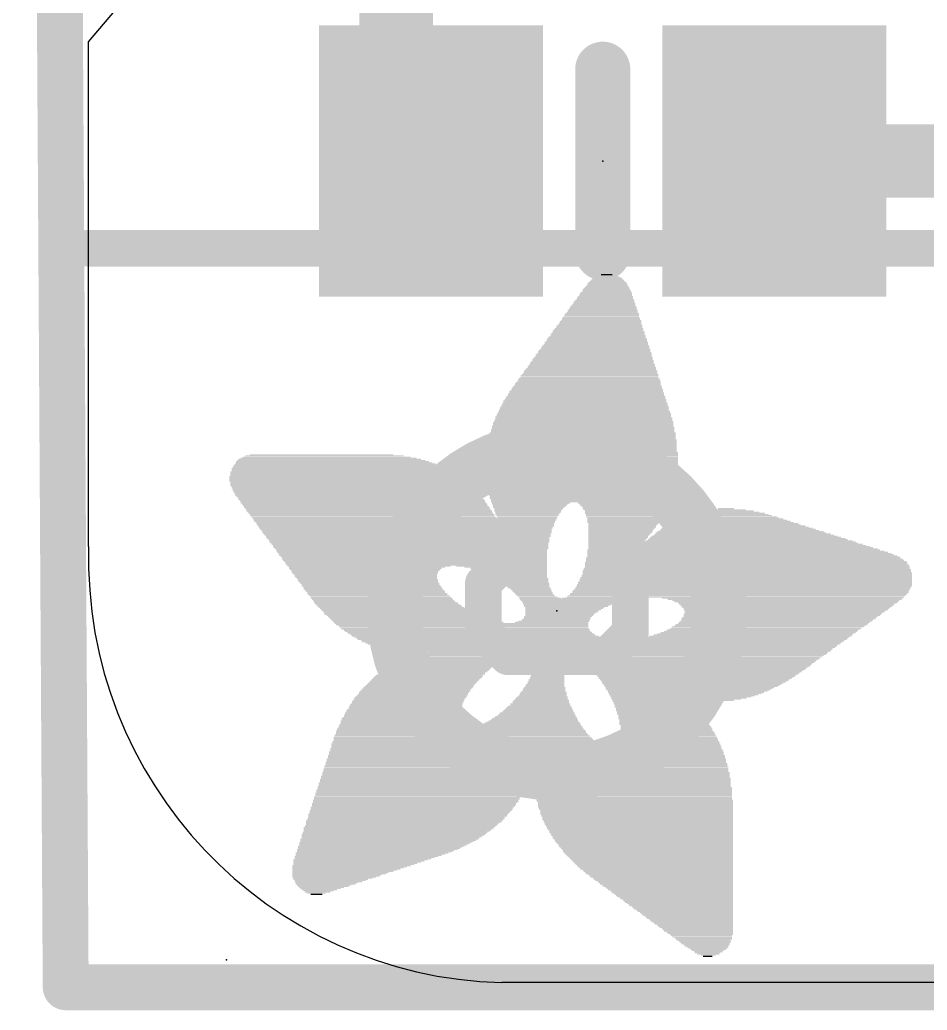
# Model space of a CAD drawing. Extents: x -0.3 to 20.4, y 0 to 21.5.
# Drawn here: x -0.3 to 4.72, y 0 to 5.48 of the extents above; entities that cross this region are included whole.
import ezdxf

# ---------------------------------------------------------------- set-up
doc = ezdxf.new("R2010")
doc.units = 0
for name, color, linetype in [('16', 132, 'CONTINUOUS'), ('20', 53, 'CONTINUOUS'), ('21', 40, 'CONTINUOUS'), ('22', 253, 'CONTINUOUS'), ('23', 53, 'CONTINUOUS'), ('24', 53, 'CONTINUOUS')]:
    doc.layers.add(name, color=color, linetype=linetype)

# ---------------------------------------------------------------- blocks, each defined once
blk = doc.blocks.new('RECT')
blk.add_solid([(-0.5, -0.5), (0.5, -0.5), (-0.5, 0.5), (0.5, 0.5)])

msp = doc.modelspace()

# ---------------------------------------------------------------- linework, layer by layer
at = {"layer": '16'}
for points, const_width in [([(-0.1778, 21.3614), (-0.0508, 0.127)], 0.254), ([(1.778, 5.715), (1.778, 5.019)], 0.4064), ([(1.778, 5.019), (1.971, 5.019)], 0.4064), ([(1.971, 5.019), (1.971, 4.699)], 0.4064), ([(3.871, 4.699), (5.1714, 4.699)], 0.4064), ([(-0.0508, 0.127), (19.7612, 0.127)], 0.254)]:
    msp.add_lwpolyline(points, dxfattribs=dict(at, const_width=const_width))
for points, const_width in [([(1.778, 5.1206, 1), (1.778, 4.9174)], 0.2032), ([(2.0726, 5.019, 1), (1.8694, 5.019)], 0.2032), ([(1.971, 4.9174, 1), (1.971, 5.1206)], 0.2032), ([(1.6764, 5.019, 1), (1.8796, 5.019)], 0.2032), ([(3.871, 4.8006, 1), (3.871, 4.5974)], 0.2032), ([(1.8694, 4.699, 1), (2.0726, 4.699)], 0.2032), ([(-0.0508, 0.1905, 1), (-0.0508, 0.0635)], 0.127), ([(-0.1143, 0.1266, 1), (0.0127, 0.1274)], 0.127)]:
    msp.add_lwpolyline(points, format="xyb", dxfattribs=dict(at, const_width=const_width))
at = {"layer": '20'}
for p, q in [((0.0762, 5.3594), (1.4912, 7.0285)), ((0.0762, 2.5654), (0.0762, 5.3594)), ((10.541, 0.1524), (2.3622, 0.1524))]:
    msp.add_line(p, q, dxfattribs=at)
msp.add_arc((2.4257, 2.5019), 2.3504, 178.4518, 268.4518, dxfattribs=at)
at = {"layer": '21', "const_width": 0.2032}
msp.add_lwpolyline([(0.0762, 4.2164), (4.9022, 4.2164)], dxfattribs=at)
at = {"layer": '21', "const_width": 0.1016}
msp.add_lwpolyline([(0.0762, 4.2672, 1), (0.0762, 4.1656)], format="xyb", dxfattribs=at)
at = {"layer": '22'}
for points, const_width in [([(2.921, 4.191), (2.921, 5.207)], 0.3048), ([(2.2606, 2.3625), (2.3962, 2.4981)], 0.2032), ([(2.9385, 2.4981), (3.0741, 2.3625)], 0.2032), ([(2.2606, 2.0914), (2.2606, 2.3625)], 0.2032), ([(3.0741, 2.3625), (3.0741, 2.0914)], 0.2032), ([(2.3962, 1.9558), (2.2606, 2.0914)], 0.2032), ([(3.0741, 2.0914), (2.9385, 1.9558)], 0.2032), ([(2.9385, 1.9558), (2.3962, 1.9558)], 0.2032)]:
    msp.add_lwpolyline(points, dxfattribs=dict(at, const_width=const_width))
for points, const_width in [([(2.9972, 5.207, 1), (2.8448, 5.207)], 0.1524), ([(2.8448, 4.191, 1), (2.9972, 4.191)], 0.1524), ([(2.667, 1.3118, 1), (2.667, 3.1078, 1), (2.667, 1.3118)], 0.3048), ([(2.4321, 2.4622, 1), (2.3603, 2.534)], 0.1016), ([(2.9744, 2.534, 1), (2.9026, 2.4622)], 0.1016), ([(2.3114, 2.3625, 1), (2.2098, 2.3625)], 0.1016), ([(2.2247, 2.3985, 1), (2.2965, 2.3266)], 0.1016), ([(3.1249, 2.3625, 1), (3.0233, 2.3625)], 0.1016), ([(3.0382, 2.3266, 1), (3.11, 2.3985)], 0.1016), ([(2.2965, 2.1273, 1), (2.2247, 2.0555)], 0.1016), ([(3.11, 2.0555, 1), (3.0382, 2.1273)], 0.1016), ([(2.2098, 2.0914, 1), (2.3114, 2.0914)], 0.1016), ([(3.0233, 2.0914, 1), (3.1249, 2.0914)], 0.1016), ([(2.3962, 2.0066, 1), (2.3962, 1.905)], 0.1016), ([(2.3603, 1.9199, 1), (2.4321, 1.9917)], 0.1016), ([(2.9026, 1.9917, 1), (2.9744, 1.9199)], 0.1016), ([(2.9385, 1.905, 1), (2.9385, 2.0066)], 0.1016)]:
    msp.add_lwpolyline(points, format="xyb", dxfattribs=dict(at, const_width=const_width))
at = {"layer": '23'}
msp.add_point((0.8382, 0.2794), dxfattribs=at)
at = {"layer": '24'}
for p in [(2.921, 4.699), (2.667, 2.2098)]:
    msp.add_point(p, dxfattribs=at)

# ---------------------------------------------------------------- block references
at = {"layer": '16', "xscale": 1.24, "yscale": 1.5}
for p in [(1.971, 4.699), (3.871, 4.699)]:
    msp.add_blockref('RECT', p, dxfattribs=at)
at = {"layer": '21'}
for p, xscale, yscale in [((2.9464, 4.0576), 0.1334, 0.0063), ((2.9432, 4.064), 0.1016, 0.0064), ((2.9432, 4.0704), 0.0635, 0.0063), ((2.9432, 4.0005), 0.2413, 0.0064), ((2.9464, 4.0069), 0.235, 0.0063), ((2.9464, 4.0196), 0.2222, 0.0063), ((2.9464, 4.0132), 0.2222, 0.0064), ((2.9464, 4.0259), 0.2096, 0.0064), ((2.9464, 4.0323), 0.1968, 0.0063), ((2.9464, 4.0386), 0.1842, 0.0064), ((2.9464, 4.045), 0.1714, 0.0063), ((2.9496, 4.0513), 0.1524, 0.0064), ((2.9337, 3.9434), 0.3112, 0.0063), ((2.9369, 3.9497), 0.3048, 0.0064), ((2.9369, 3.9624), 0.2921, 0.0064), ((2.9369, 3.9561), 0.2921, 0.0063), ((2.9401, 3.9688), 0.2857, 0.0063), ((2.9401, 3.9751), 0.2731, 0.0064), ((2.9432, 3.9815), 0.2667, 0.0063), ((2.9401, 3.9878), 0.2603, 0.0064), ((2.9432, 3.9942), 0.254, 0.0063), ((2.9242, 3.8926), 0.3683, 0.0063), ((2.9242, 3.8989), 0.3556, 0.0064), ((2.9274, 3.9053), 0.3493, 0.0063), ((2.9274, 3.918), 0.3365, 0.0063), ((2.9306, 3.9116), 0.3429, 0.0064), ((2.9305, 3.9243), 0.3302, 0.0064), ((2.9337, 3.9306), 0.3238, 0.0063), ((2.9337, 3.937), 0.3112, 0.0064), ((2.9115, 3.8354), 0.4191, 0.0064), ((2.9146, 3.8481), 0.4127, 0.0064), ((2.9146, 3.8418), 0.4127, 0.0063), ((2.9178, 3.8545), 0.4064, 0.0063), ((2.9179, 3.8608), 0.3937, 0.0064), ((2.921, 3.8735), 0.3874, 0.0064), ((2.921, 3.8672), 0.3874, 0.0063), ((2.921, 3.8799), 0.3746, 0.0063), ((2.9242, 3.8862), 0.3683, 0.0064), ((2.902, 3.7846), 0.4763, 0.0064), ((2.9052, 3.791), 0.4699, 0.0063), ((2.9051, 3.7973), 0.4572, 0.0064), ((2.9083, 3.81), 0.4508, 0.0064), ((2.9083, 3.8037), 0.4508, 0.0063), ((2.9115, 3.8164), 0.4445, 0.0063), ((2.9115, 3.8291), 0.4318, 0.0063), ((2.9115, 3.8227), 0.4318, 0.0064), ((2.8924, 3.7275), 0.5334, 0.0063), ((2.8956, 3.7338), 0.527, 0.0064), ((2.8925, 3.7402), 0.5207, 0.0063), ((2.8956, 3.7465), 0.5144, 0.0064), ((2.8956, 3.7592), 0.5016, 0.0064), ((2.8988, 3.7529), 0.508, 0.0063), ((2.8988, 3.7656), 0.4953, 0.0063), ((2.902, 3.7719), 0.4889, 0.0064), ((2.902, 3.7783), 0.4763, 0.0063), ((2.8798, 3.6703), 0.5969, 0.0064), ((2.8829, 3.6766), 0.5906, 0.0063), ((2.8829, 3.683), 0.5778, 0.0064), ((2.8861, 3.6957), 0.5715, 0.0064), ((2.8861, 3.6894), 0.5715, 0.0063), ((2.8861, 3.7021), 0.5588, 0.0063), ((2.8893, 3.7147), 0.5525, 0.0063), ((2.8893, 3.7084), 0.5525, 0.0064), ((2.8893, 3.7211), 0.5397, 0.0064), ((2.8702, 3.6259), 0.6414, 0.0063), ((2.8702, 3.6195), 0.6414, 0.0064), ((2.8734, 3.6322), 0.635, 0.0064), ((2.8765, 3.6386), 0.6287, 0.0063), ((2.8734, 3.6449), 0.6223, 0.0064), ((2.8765, 3.6513), 0.6159, 0.0063), ((2.8797, 3.6576), 0.6096, 0.0064), ((2.8798, 3.664), 0.5969, 0.0063), ((2.8575, 3.5624), 0.7048, 0.0063), ((2.8607, 3.5687), 0.6985, 0.0064), ((2.8607, 3.5814), 0.6858, 0.0064), ((2.8639, 3.5751), 0.6921, 0.0063), ((2.8639, 3.5878), 0.6795, 0.0063), ((2.8639, 3.6005), 0.6667, 0.0063), ((2.8671, 3.5941), 0.6731, 0.0064), ((2.867, 3.6068), 0.6604, 0.0064), ((2.8702, 3.6132), 0.654, 0.0063), ((2.848, 3.5116), 0.762, 0.0063), ((2.848, 3.5052), 0.762, 0.0064), ((2.8512, 3.5179), 0.7557, 0.0064), ((2.8512, 3.5243), 0.7429, 0.0063), ((2.8543, 3.537), 0.7366, 0.0063), ((2.8543, 3.5306), 0.7366, 0.0064), ((2.8544, 3.5433), 0.7239, 0.0064), ((2.8575, 3.5497), 0.7176, 0.0063), ((2.8607, 3.556), 0.7112, 0.0064), ((2.8384, 3.4544), 0.8191, 0.0064), ((2.8384, 3.4671), 0.8065, 0.0064), ((2.8384, 3.4607), 0.8065, 0.0063), ((2.8417, 3.4735), 0.8001, 0.0063), ((2.8448, 3.4798), 0.7938, 0.0064), ((2.8448, 3.4925), 0.781, 0.0064), ((2.8448, 3.4862), 0.781, 0.0063), ((2.8448, 3.4989), 0.7684, 0.0063), ((2.829, 3.3973), 0.8763, 0.0063), ((2.8289, 3.41), 0.8636, 0.0063), ((2.8289, 3.4036), 0.8636, 0.0064), ((2.8321, 3.4163), 0.8572, 0.0064), ((2.829, 3.4226), 0.8509, 0.0063), ((2.8321, 3.429), 0.8446, 0.0064), ((2.8321, 3.4417), 0.8318, 0.0064), ((2.8353, 3.4354), 0.8382, 0.0063), ((2.8353, 3.4481), 0.8255, 0.0063), ((2.8194, 3.3465), 0.9208, 0.0063), ((2.8226, 3.3401), 0.9271, 0.0064), ((2.8226, 3.3592), 0.9144, 0.0063), ((2.8226, 3.3528), 0.9144, 0.0064), ((2.8226, 3.3719), 0.9017, 0.0063), ((2.8226, 3.3655), 0.9017, 0.0064), ((2.8258, 3.3782), 0.8953, 0.0064), ((2.8258, 3.3909), 0.8827, 0.0064), ((2.8258, 3.3845), 0.8827, 0.0063), ((2.8162, 3.2957), 0.9652, 0.0063), ((2.8162, 3.2893), 0.9652, 0.0064), ((2.8194, 3.302), 0.9588, 0.0064), ((2.8163, 3.3084), 0.9525, 0.0063), ((2.8162, 3.3211), 0.9398, 0.0063), ((2.8194, 3.3147), 0.9462, 0.0064), ((2.8194, 3.3338), 0.9334, 0.0063), ((2.8194, 3.3274), 0.9334, 0.0064), ((2.8098, 3.2322), 1.0033, 0.0063), ((2.8131, 3.2512), 0.9969, 0.0064), ((2.8131, 3.2449), 0.9969, 0.0063), ((2.8131, 3.2385), 0.9969, 0.0064), ((2.8131, 3.2639), 0.9843, 0.0064), ((2.8162, 3.2576), 0.9906, 0.0063), ((2.8131, 3.283), 0.9715, 0.0063), ((2.8163, 3.2766), 0.9779, 0.0064), ((2.8163, 3.2703), 0.9779, 0.0063), ((2.8098, 3.1941), 1.0287, 0.0063), ((2.8098, 3.1877), 1.0287, 0.0064), ((2.8098, 3.1814), 1.0287, 0.0063), ((2.8099, 3.2131), 1.016, 0.0064), ((2.8099, 3.2067), 1.016, 0.0063), ((2.8099, 3.2004), 1.016, 0.0064), ((2.8131, 3.2258), 1.0097, 0.0064), ((2.8131, 3.2195), 1.0097, 0.0063), ((2.8067, 3.1496), 1.0478, 0.0064), ((2.8067, 3.1433), 1.0478, 0.0063), ((2.8067, 3.1369), 1.0478, 0.0064), ((2.8067, 3.1305), 1.0478, 0.0063), ((2.8067, 3.1242), 1.0478, 0.0064), ((2.8067, 3.175), 1.035, 0.0064), ((2.8067, 3.1686), 1.035, 0.0063), ((2.8067, 3.1623), 1.035, 0.0064), ((2.8099, 3.156), 1.0414, 0.0063), ((1.3812, 3.0671), 0.8763, 0.0063), ((1.3653, 3.0734), 0.7937, 0.0064), ((2.8035, 3.0861), 1.0668, 0.0064), ((2.8035, 3.0798), 1.0668, 0.0063), ((2.8035, 3.0734), 1.0668, 0.0064), ((2.8035, 3.0671), 1.0668, 0.0063), ((2.8035, 3.1179), 1.0541, 0.0063), ((2.8035, 3.1115), 1.0541, 0.0064), ((2.8035, 3.1052), 1.0541, 0.0063), ((2.8035, 3.0988), 1.0541, 0.0064), ((2.8035, 3.0925), 1.0541, 0.0063), ((1.4446, 3.0163), 1.1303, 0.0063), ((1.4415, 3.0226), 1.1113, 0.0064), ((1.4256, 3.0353), 1.0668, 0.0064), ((1.4351, 3.029), 1.0858, 0.0063), ((1.4192, 3.0417), 1.0414, 0.0063), ((1.4097, 3.048), 1.0096, 0.0064), ((1.4034, 3.0544), 0.9715, 0.0063), ((1.3939, 3.0607), 0.9271, 0.0064), ((2.8035, 3.0607), 1.0668, 0.0064), ((2.8035, 3.0544), 1.0668, 0.0063), ((2.8035, 3.048), 1.0668, 0.0064), ((2.8035, 3.0417), 1.0668, 0.0063), ((2.8035, 3.0353), 1.0668, 0.0064), ((2.8035, 3.029), 1.0668, 0.0063), ((2.8035, 3.0226), 1.0668, 0.0064), ((2.8035, 3.0163), 1.0668, 0.0063), ((1.4764, 2.9782), 1.2319, 0.0063), ((1.4827, 2.9718), 1.2446, 0.0064), ((1.4859, 2.9655), 1.251, 0.0063), ((1.4923, 2.9591), 1.2637, 0.0064), ((1.4605, 2.9972), 1.1874, 0.0064), ((1.4668, 2.9909), 1.2001, 0.0063), ((1.4732, 2.9845), 1.2128, 0.0064), ((1.4573, 3.0036), 1.1684, 0.0063), ((1.4542, 3.0099), 1.1493, 0.0064), ((2.8035, 3.0099), 1.0668, 0.0064), ((2.8035, 3.0036), 1.0668, 0.0063), ((2.8004, 2.9972), 1.0605, 0.0064), ((2.8004, 2.9909), 1.0605, 0.0063), ((2.8004, 2.9845), 1.0605, 0.0064), ((2.8004, 2.9782), 1.0605, 0.0063), ((2.8004, 2.9718), 1.0605, 0.0064), ((2.8004, 2.9655), 1.0605, 0.0063), ((2.8004, 2.9591), 1.0605, 0.0064), ((1.4923, 2.9527), 1.2763, 0.0063), ((1.4986, 2.9464), 1.289, 0.0064), ((1.5018, 2.9401), 1.2954, 0.0063), ((1.505, 2.9337), 1.3017, 0.0064), ((1.5113, 2.9274), 1.3144, 0.0063), ((1.5208, 2.9146), 1.3208, 0.0063), ((1.524, 2.9083), 1.3272, 0.0064), ((1.5272, 2.902), 1.3335, 0.0063), ((1.5177, 2.921), 1.3145, 0.0064), ((2.8004, 2.9527), 1.0605, 0.0063), ((2.8004, 2.9464), 1.0605, 0.0064), ((2.8004, 2.9401), 1.0605, 0.0063), ((2.7972, 2.9337), 1.0541, 0.0064), ((2.8004, 2.9274), 1.0477, 0.0063), ((2.8004, 2.921), 1.0477, 0.0064), ((2.8004, 2.9146), 1.0477, 0.0063), ((2.8004, 2.9083), 1.0477, 0.0064), ((2.7972, 2.902), 1.0414, 0.0063), ((1.5335, 2.8956), 1.3335, 0.0064), ((1.5367, 2.8893), 1.3398, 0.0063), ((1.5431, 2.8829), 1.3399, 0.0064), ((1.5462, 2.8765), 1.3462, 0.0063), ((1.5526, 2.8702), 1.3462, 0.0064), ((1.5557, 2.8639), 1.3525, 0.0063), ((1.5621, 2.8575), 1.3526, 0.0064), ((1.5653, 2.8512), 1.3589, 0.0063), ((2.8004, 2.8956), 1.0351, 0.0064), ((2.8004, 2.8893), 1.0351, 0.0063), ((2.8004, 2.8829), 1.0351, 0.0064), ((2.7972, 2.8765), 1.0287, 0.0063), ((2.7972, 2.8512), 1.016, 0.0063), ((2.8004, 2.8702), 1.0223, 0.0064), ((2.8004, 2.8639), 1.0223, 0.0063), ((2.8004, 2.8575), 1.0223, 0.0064), ((1.5716, 2.8448), 1.3589, 0.0064), ((1.5748, 2.8384), 1.3526, 0.0063), ((1.5812, 2.8321), 1.3525, 0.0064), ((1.5844, 2.8258), 1.3589, 0.0063), ((1.5907, 2.8194), 1.3589, 0.0064), ((1.5938, 2.8131), 1.3525, 0.0063), ((1.5971, 2.8067), 1.3589, 0.0064), ((1.6034, 2.8004), 1.3589, 0.0063), ((1.6066, 2.794), 1.3525, 0.0064), ((2.8004, 2.8448), 1.0097, 0.0064), ((2.8004, 2.8384), 1.0097, 0.0063), ((2.7972, 2.8321), 1.0033, 0.0064), ((2.8004, 2.8258), 0.9969, 0.0063), ((2.8004, 2.8194), 0.9969, 0.0064), ((2.7972, 2.8131), 0.9906, 0.0063), ((2.5177, 2.8004), 0.4191, 0.0063), ((2.5241, 2.8067), 0.4318, 0.0064), ((2.5178, 2.794), 0.4064, 0.0064), ((3.0385, 2.8067), 0.508, 0.0064), ((3.0385, 2.8004), 0.4953, 0.0063), ((3.0417, 2.794), 0.4889, 0.0064), ((1.6129, 2.7877), 1.3526, 0.0063), ((1.616, 2.7813), 1.3589, 0.0064), ((1.6193, 2.775), 1.3525, 0.0063), ((1.6256, 2.7686), 1.3526, 0.0064), ((1.6288, 2.7623), 1.3589, 0.0063), ((1.632, 2.7559), 1.3525, 0.0064), ((1.6383, 2.7496), 1.3526, 0.0063), ((1.6447, 2.7432), 1.3525, 0.0064), ((2.5146, 2.7877), 0.4, 0.0063), ((2.5114, 2.7813), 0.3937, 0.0064), ((2.5114, 2.775), 0.381, 0.0063), ((2.5083, 2.7686), 0.3747, 0.0064), ((2.5051, 2.7623), 0.3683, 0.0063), ((2.5051, 2.7496), 0.3556, 0.0063), ((2.5019, 2.7432), 0.3492, 0.0064), ((2.5083, 2.7559), 0.3619, 0.0064), ((3.0448, 2.7877), 0.4826, 0.0063), ((3.0449, 2.7813), 0.4699, 0.0064), ((3.0449, 2.775), 0.4699, 0.0063), ((3.0448, 2.7686), 0.4572, 0.0064), ((3.048, 2.7623), 0.4508, 0.0063), ((3.0449, 2.7559), 0.4445, 0.0064), ((3.0449, 2.7496), 0.4445, 0.0063), ((3.0448, 2.7432), 0.4318, 0.0064), ((3.6164, 2.7432), 0.4445, 0.0064), ((3.6163, 2.7496), 0.4064, 0.0063), ((3.6132, 2.7559), 0.3493, 0.0064), ((3.6099, 2.7623), 0.2921, 0.0063), ((3.6068, 2.7686), 0.2096, 0.0064), ((3.6037, 2.775), 0.0889, 0.0063), ((1.6447, 2.7369), 1.3525, 0.0063), ((1.651, 2.7305), 1.3526, 0.0064), ((1.6574, 2.7242), 1.3525, 0.0063), ((1.8256, 2.7178), 1.6764, 0.0064), ((1.8256, 2.7115), 1.6764, 0.0063), ((1.8256, 2.7051), 1.6637, 0.0064), ((1.8288, 2.6987), 1.6574, 0.0063), ((1.8288, 2.6924), 1.6446, 0.0064), ((1.8288, 2.6861), 1.6446, 0.0063), ((2.5019, 2.7305), 0.3366, 0.0064), ((2.5051, 2.7369), 0.3429, 0.0063), ((2.5051, 2.7242), 0.3302, 0.0063), ((3.0448, 2.7369), 0.4318, 0.0063), ((3.0417, 2.7305), 0.4255, 0.0064), ((3.0385, 2.7115), 0.4064, 0.0063), ((3.0353, 2.7051), 0.4, 0.0064), ((3.0353, 2.6987), 0.4, 0.0063), ((3.0417, 2.7242), 0.4127, 0.0063), ((3.0417, 2.7178), 0.4127, 0.0064), ((3.0353, 2.6924), 0.3874, 0.0064), ((3.0321, 2.6861), 0.381, 0.0063), ((3.6481, 2.6861), 0.7366, 0.0063), ((3.6449, 2.6924), 0.7176, 0.0064), ((3.6386, 2.6987), 0.6795, 0.0063), ((3.6354, 2.7051), 0.6477, 0.0064), ((3.6322, 2.7115), 0.616, 0.0063), ((3.6259, 2.7178), 0.5905, 0.0064), ((3.6227, 2.7242), 0.5461, 0.0063), ((3.6227, 2.7305), 0.5207, 0.0064), ((3.6195, 2.7369), 0.4762, 0.0063), ((1.832, 2.6797), 1.6383, 0.0064), ((1.832, 2.6734), 1.6256, 0.0063), ((1.832, 2.667), 1.6256, 0.0064), ((1.832, 2.6606), 1.6129, 0.0063), ((1.8352, 2.6543), 1.6065, 0.0064), ((1.8383, 2.648), 1.6002, 0.0063), ((1.8383, 2.6416), 1.6002, 0.0064), ((1.8384, 2.6353), 1.5875, 0.0063), ((1.8415, 2.6289), 1.5812, 0.0064), ((3.0257, 2.667), 0.3683, 0.0064), ((3.0226, 2.6606), 0.362, 0.0063), ((3.0194, 2.6543), 0.3556, 0.0064), ((3.0194, 2.648), 0.3556, 0.0063), ((3.0099, 2.6289), 0.3366, 0.0064), ((3.029, 2.6797), 0.3747, 0.0064), ((3.029, 2.6734), 0.3747, 0.0063), ((3.0163, 2.6416), 0.3493, 0.0064), ((3.0131, 2.6353), 0.3429, 0.0063), ((3.7021, 2.6289), 0.9969, 0.0064), ((3.6957, 2.6353), 0.9716, 0.0063), ((3.6862, 2.6416), 0.9398, 0.0064), ((3.683, 2.648), 0.9208, 0.0063), ((3.6766, 2.6543), 0.8827, 0.0064), ((3.6703, 2.6606), 0.8572, 0.0063), ((3.664, 2.667), 0.8319, 0.0064), ((3.6608, 2.6734), 0.8001, 0.0063), ((3.6545, 2.6797), 0.7747, 0.0064), ((1.8447, 2.6225), 1.5748, 0.0063), ((1.8415, 2.6162), 1.5684, 0.0064), ((1.8447, 2.6099), 1.5621, 0.0063), ((1.8478, 2.6035), 1.5557, 0.0064), ((1.851, 2.5972), 1.5494, 0.0063), ((1.851, 2.5908), 1.5494, 0.0064), ((1.8511, 2.5844), 1.5367, 0.0063), ((1.8542, 2.5781), 1.5304, 0.0064), ((3.0067, 2.6225), 0.3302, 0.0063), ((3.0067, 2.6162), 0.3302, 0.0064), ((2.9972, 2.5972), 0.3112, 0.0063), ((3.5814, 2.5908), 1.4796, 0.0064), ((3.6005, 2.5781), 1.5177, 0.0064), ((3.0036, 2.6099), 0.3239, 0.0063), ((3.0004, 2.6035), 0.3175, 0.0064), ((3.5878, 2.5844), 1.4923, 0.0063), ((3.7306, 2.5972), 1.143, 0.0063), ((3.7243, 2.6035), 1.1049, 0.0064), ((3.7211, 2.6099), 1.0858, 0.0063), ((3.7116, 2.6162), 1.0541, 0.0064), ((3.7053, 2.6225), 1.0287, 0.0063), ((1.8574, 2.5718), 1.524, 0.0063), ((1.8574, 2.5654), 1.524, 0.0064), ((1.8606, 2.5591), 1.5177, 0.0063), ((1.8638, 2.5527), 1.5113, 0.0064), ((1.8637, 2.5464), 1.4986, 0.0063), ((1.8637, 2.54), 1.4986, 0.0064), ((1.8669, 2.5337), 1.4922, 0.0063), ((1.87, 2.5273), 1.4859, 0.0064), ((1.87, 2.521), 1.4859, 0.0063), ((3.6449, 2.5464), 1.6192, 0.0063), ((3.6576, 2.54), 1.6446, 0.0064), ((3.6766, 2.5273), 1.6827, 0.0064), ((3.683, 2.521), 1.6954, 0.0063), ((3.6672, 2.5337), 1.6637, 0.0063), ((3.6099, 2.5718), 1.5367, 0.0063), ((3.6195, 2.5654), 1.5558, 0.0064), ((3.629, 2.5591), 1.5748, 0.0063), ((3.6417, 2.5527), 1.6002, 0.0064), ((1.8733, 2.5146), 1.4795, 0.0064), ((1.8764, 2.5083), 1.4732, 0.0063), ((1.8796, 2.5019), 1.4668, 0.0064), ((1.8796, 2.4956), 1.4668, 0.0063), ((1.8828, 2.4892), 1.4605, 0.0064), ((1.886, 2.4829), 1.4541, 0.0063), ((1.8891, 2.4765), 1.4478, 0.0064), ((1.8891, 2.4702), 1.4478, 0.0063), ((1.8923, 2.4638), 1.4414, 0.0064), ((3.7147, 2.4765), 1.7843, 0.0064), ((3.7147, 2.4702), 1.7843, 0.0063), ((3.718, 2.4638), 1.7907, 0.0064), ((3.6989, 2.5019), 1.7399, 0.0064), ((3.7052, 2.4956), 1.7526, 0.0063), ((3.7084, 2.4892), 1.759, 0.0064), ((3.7147, 2.4829), 1.7717, 0.0063), ((3.6989, 2.5083), 1.7272, 0.0063), ((3.6926, 2.5146), 1.7145, 0.0064), ((1.6288, 2.4575), 0.9017, 0.0063), ((1.6161, 2.4511), 0.8636, 0.0064), ((1.6066, 2.4447), 0.8445, 0.0063), ((1.6066, 2.4384), 0.8319, 0.0064), ((1.6066, 2.4321), 0.8191, 0.0063), ((1.6034, 2.4257), 0.8128, 0.0064), ((1.6066, 2.4194), 0.8065, 0.0063), ((1.6066, 2.413), 0.7937, 0.0064), ((2.3622, 2.4575), 0.5016, 0.0063), ((2.3844, 2.4511), 0.4572, 0.0064), ((2.4003, 2.4447), 0.4254, 0.0063), ((2.4098, 2.4384), 0.4064, 0.0064), ((2.4194, 2.4321), 0.3873, 0.0063), ((2.4257, 2.4257), 0.3746, 0.0064), ((2.4352, 2.4194), 0.3556, 0.0063), ((2.4416, 2.413), 0.3429, 0.0064), ((3.718, 2.4321), 1.8161, 0.0063), ((3.718, 2.4257), 1.8161, 0.0064), ((3.7211, 2.4194), 1.8224, 0.0063), ((3.7211, 2.413), 1.8224, 0.0064), ((3.7179, 2.4447), 1.8034, 0.0063), ((3.7211, 2.4384), 1.8098, 0.0064), ((3.7211, 2.4575), 1.797, 0.0063), ((3.7211, 2.4511), 1.797, 0.0064), ((1.6097, 2.4066), 0.7874, 0.0063), ((1.6097, 2.4003), 0.7874, 0.0064), ((1.6129, 2.394), 0.781, 0.0063), ((1.616, 2.3876), 0.7747, 0.0064), ((1.6225, 2.3813), 0.7747, 0.0063), ((1.6225, 2.3749), 0.7747, 0.0064), ((1.6256, 2.3685), 0.7684, 0.0063), ((1.632, 2.3622), 0.7683, 0.0064), ((1.6351, 2.3559), 0.762, 0.0063), ((2.4511, 2.4066), 0.3238, 0.0063), ((2.4543, 2.4003), 0.3175, 0.0064), ((2.4606, 2.394), 0.3048, 0.0063), ((2.4702, 2.3876), 0.2985, 0.0064), ((2.4765, 2.3813), 0.2858, 0.0063), ((2.4829, 2.3749), 0.2731, 0.0064), ((2.4861, 2.3685), 0.2667, 0.0063), ((2.4956, 2.3622), 0.2603, 0.0064), ((2.4987, 2.3559), 0.254, 0.0063), ((3.7052, 2.3559), 1.8542, 0.0063), ((3.7084, 2.3685), 1.8478, 0.0063), ((3.7084, 2.3622), 1.8478, 0.0064), ((3.7116, 2.3813), 1.8415, 0.0063), ((3.7116, 2.3749), 1.8415, 0.0064), ((3.7147, 2.394), 1.8351, 0.0063), ((3.7147, 2.3876), 1.8351, 0.0064), ((3.7179, 2.4066), 1.8288, 0.0063), ((3.7179, 2.4003), 1.8288, 0.0064), ((1.6383, 2.3495), 0.7684, 0.0064), ((1.6447, 2.3432), 0.7683, 0.0063), ((1.6478, 2.3368), 0.762, 0.0064), ((1.651, 2.3304), 0.7684, 0.0063), ((1.6574, 2.3241), 0.7683, 0.0064), ((1.6637, 2.3178), 0.7684, 0.0063), ((1.6669, 2.3114), 0.762, 0.0064), ((1.6733, 2.3051), 0.7747, 0.0063), ((1.6764, 2.2987), 0.7684, 0.0064), ((2.5051, 2.3495), 0.2413, 0.0064), ((2.5083, 2.3432), 0.2349, 0.0063), ((2.5146, 2.3368), 0.235, 0.0064), ((2.521, 2.3304), 0.2223, 0.0063), ((2.5273, 2.3241), 0.2222, 0.0064), ((2.5305, 2.3178), 0.2159, 0.0063), ((2.5369, 2.3114), 0.2159, 0.0064), ((2.54, 2.3051), 0.2096, 0.0063), ((2.5464, 2.2987), 0.2095, 0.0064), ((3.6703, 2.2987), 1.8606, 0.0064), ((3.6735, 2.3051), 1.8669, 0.0063), ((3.683, 2.3178), 1.8606, 0.0063), ((3.683, 2.3114), 1.8606, 0.0064), ((3.6894, 2.3241), 1.8605, 0.0064), ((3.6925, 2.3304), 1.8542, 0.0063), ((3.6989, 2.3432), 1.8542, 0.0063), ((3.6989, 2.3368), 1.8542, 0.0064), ((3.7052, 2.3495), 1.8542, 0.0064), ((1.686, 2.2924), 0.7747, 0.0063), ((1.6923, 2.286), 0.7747, 0.0064), ((1.6955, 2.2797), 0.7811, 0.0063), ((1.7018, 2.2733), 0.781, 0.0064), ((1.7082, 2.267), 0.7811, 0.0063), ((1.7145, 2.2606), 0.781, 0.0064), ((1.7208, 2.2543), 0.7937, 0.0063), ((1.7272, 2.2479), 0.7938, 0.0064), ((2.5527, 2.2924), 0.2096, 0.0063), ((2.5623, 2.286), 0.2159, 0.0064), ((2.5749, 2.2797), 0.2286, 0.0063), ((2.7686, 2.2733), 0.616, 0.0064), ((2.7559, 2.267), 0.5778, 0.0063), ((2.7464, 2.2606), 0.5461, 0.0064), ((2.7305, 2.2479), 0.5016, 0.0064), ((2.7369, 2.2543), 0.5143, 0.0063), ((2.9083, 2.2797), 0.4254, 0.0063), ((3.6545, 2.286), 1.8669, 0.0064), ((3.6608, 2.2924), 1.8669, 0.0063), ((3.9148, 2.2797), 1.3335, 0.0063), ((3.9275, 2.2733), 1.2954, 0.0064), ((3.9339, 2.267), 1.2573, 0.0063), ((3.937, 2.2606), 1.2382, 0.0064), ((3.9434, 2.2543), 1.2129, 0.0063), ((3.9402, 2.2479), 1.1938, 0.0064), ((1.7368, 2.2416), 0.8001, 0.0063), ((1.743, 2.2352), 0.8001, 0.0064), ((1.7526, 2.2288), 0.8064, 0.0063), ((1.7621, 2.2225), 0.8128, 0.0064), ((1.7685, 2.2162), 0.8128, 0.0063), ((1.778, 2.2098), 0.8192, 0.0064), ((1.7876, 2.2035), 0.8255, 0.0063), ((1.7971, 2.1971), 0.8319, 0.0064), ((1.8034, 2.1907), 0.8446, 0.0063), ((2.7178, 2.2352), 0.4636, 0.0064), ((2.7242, 2.2416), 0.4763, 0.0063), ((2.7115, 2.2288), 0.4381, 0.0063), ((2.7083, 2.2225), 0.4318, 0.0064), ((2.702, 2.2162), 0.4191, 0.0063), ((2.6956, 2.2098), 0.4064, 0.0064), ((2.6924, 2.2035), 0.4, 0.0063), ((2.6829, 2.1907), 0.381, 0.0063), ((2.6861, 2.1971), 0.3873, 0.0064), ((3.9402, 2.2416), 1.1811, 0.0063), ((3.9402, 2.2352), 1.1684, 0.0064), ((3.937, 2.2288), 1.1494, 0.0063), ((3.937, 2.2225), 1.1366, 0.0064), ((3.9339, 2.2162), 1.1303, 0.0063), ((3.9148, 2.1907), 1.0922, 0.0063), ((3.9306, 2.2098), 1.1113, 0.0064), ((3.9211, 2.1971), 1.0922, 0.0064), ((3.9275, 2.2035), 1.1049, 0.0063), ((1.8161, 2.1844), 0.8446, 0.0064), ((1.8288, 2.1781), 0.8572, 0.0063), ((1.8383, 2.1717), 0.8636, 0.0064), ((1.8511, 2.1654), 0.8763, 0.0063), ((1.8637, 2.159), 0.889, 0.0064), ((1.8828, 2.1526), 0.9144, 0.0063), ((1.9018, 2.1463), 0.9398, 0.0064), ((2.14, 2.14), 1.4033, 0.0063), ((2.6384, 2.1463), 0.4064, 0.0064), ((2.6512, 2.1526), 0.3937, 0.0063), ((2.6606, 2.159), 0.3747, 0.0064), ((2.667, 2.1654), 0.3746, 0.0063), ((2.6734, 2.1781), 0.3747, 0.0063), ((2.6702, 2.1717), 0.3683, 0.0064), ((2.6797, 2.1844), 0.3746, 0.0064), ((3.8639, 2.14), 1.0541, 0.0063), ((3.8704, 2.1463), 1.0541, 0.0064), ((3.8799, 2.1526), 1.0605, 0.0063), ((3.8926, 2.1654), 1.0731, 0.0063), ((3.8862, 2.159), 1.0604, 0.0064), ((3.8989, 2.1717), 1.0732, 0.0064), ((3.9116, 2.1844), 1.0858, 0.0064), ((3.9053, 2.1781), 1.0731, 0.0063), ((2.1431, 2.1336), 1.397, 0.0064), ((2.1495, 2.1273), 1.3843, 0.0063), ((2.1526, 2.1209), 1.3779, 0.0064), ((2.1558, 2.1145), 1.3716, 0.0063), ((2.1622, 2.1082), 1.3716, 0.0064), ((2.1686, 2.1019), 1.3589, 0.0063), ((2.1749, 2.0955), 1.3589, 0.0064), ((2.1844, 2.0892), 1.3526, 0.0063), ((2.194, 2.0828), 1.3589, 0.0064), ((3.7656, 2.0828), 1.0859, 0.0064), ((3.7814, 2.0892), 1.0795, 0.0063), ((3.7941, 2.0955), 1.0668, 0.0064), ((3.8037, 2.1019), 1.0605, 0.0063), ((3.8164, 2.1082), 1.0605, 0.0064), ((3.8258, 2.1145), 1.0541, 0.0063), ((3.8354, 2.1209), 1.0604, 0.0064), ((3.845, 2.1273), 1.0541, 0.0063), ((3.8545, 2.1336), 1.0605, 0.0064), ((2.2035, 2.0764), 1.3525, 0.0063), ((2.2162, 2.0701), 1.3653, 0.0064), ((2.2288, 2.0638), 1.3653, 0.0063), ((2.2511, 2.0574), 1.3843, 0.0064), ((2.2765, 2.0511), 1.4224, 0.0063), ((2.921, 2.0447), 2.6734, 0.0064), ((2.921, 2.0383), 2.6606, 0.0063), ((2.9242, 2.032), 2.6289, 0.0064), ((2.9274, 2.0257), 2.6099, 0.0063), ((3.6703, 2.0511), 1.2002, 0.0063), ((3.6989, 2.0574), 1.1557, 0.0064), ((3.7211, 2.0638), 1.124, 0.0063), ((3.737, 2.0701), 1.1176, 0.0064), ((3.7529, 2.0764), 1.0985, 0.0063), ((2.9274, 2.0193), 2.5845, 0.0064), ((2.9337, 2.013), 2.559, 0.0063), ((2.9401, 2.0066), 2.5337, 0.0064), ((2.9432, 2.0003), 2.5019, 0.0063), ((2.9527, 1.9939), 2.4701, 0.0064), ((2.9687, 1.9876), 2.4257, 0.0063), ((2.194, 1.9748), 0.5207, 0.0063), ((3.0639, 1.9812), 2.2098, 0.0064), ((3.3338, 1.9748), 1.6573, 0.0063), ((2.0511, 1.9177), 0.5651, 0.0064), ((2.0638, 1.9241), 0.5651, 0.0063), ((2.0733, 1.9304), 0.5588, 0.0064), ((2.0892, 1.9368), 0.5525, 0.0063), ((2.1019, 1.9431), 0.5525, 0.0064), ((2.1177, 1.9495), 0.5334, 0.0063), ((2.1368, 1.9558), 0.5334, 0.0064), ((2.1495, 1.9622), 0.5207, 0.0063), ((2.1717, 1.9685), 0.5144, 0.0064), ((3.337, 1.9685), 1.6383, 0.0064), ((3.3338, 1.9622), 1.6193, 0.0063), ((3.3338, 1.9558), 1.6065, 0.0064), ((3.3274, 1.9495), 1.5938, 0.0063), ((3.3274, 1.9431), 1.5812, 0.0064), ((3.3211, 1.9368), 1.5685, 0.0063), ((2.6416, 1.9304), 0.2096, 0.0064), ((2.6353, 1.9241), 0.1969, 0.0063), ((2.6353, 1.9177), 0.1841, 0.0064), ((3.4417, 1.9304), 1.3144, 0.0064), ((3.4481, 1.9241), 1.2891, 0.0063), ((3.4481, 1.9177), 1.2637, 0.0064), ((1.9748, 1.8606), 0.5905, 0.0063), ((1.978, 1.8669), 0.5842, 0.0064), ((1.9876, 1.8733), 0.5905, 0.0063), ((1.9971, 1.8796), 0.5842, 0.0064), ((2.0034, 1.886), 0.5842, 0.0063), ((2.013, 1.8923), 0.5779, 0.0064), ((2.0193, 1.8987), 0.5778, 0.0063), ((2.032, 1.905), 0.5778, 0.0064), ((2.0415, 1.9114), 0.5715, 0.0063), ((2.6194, 1.8796), 0.1778, 0.0064), ((2.6194, 1.8733), 0.1778, 0.0063), ((2.6194, 1.8669), 0.1778, 0.0064), ((2.6194, 1.8606), 0.1778, 0.0063), ((2.6289, 1.9114), 0.1842, 0.0063), ((2.6289, 1.905), 0.1842, 0.0064), ((2.6257, 1.8987), 0.1778, 0.0063), ((2.6257, 1.8923), 0.1778, 0.0064), ((2.6225, 1.886), 0.1715, 0.0063), ((3.4481, 1.9114), 1.2509, 0.0063), ((3.4513, 1.905), 1.2319, 0.0064), ((3.4481, 1.8987), 1.2129, 0.0063), ((3.4481, 1.8923), 1.2001, 0.0064), ((3.4481, 1.886), 1.1875, 0.0063), ((3.4449, 1.8796), 1.1684, 0.0064), ((3.4449, 1.8733), 1.1557, 0.0063), ((3.4417, 1.8669), 1.1366, 0.0064), ((3.4417, 1.8606), 1.124, 0.0063), ((1.9209, 1.8098), 0.5969, 0.0063), ((1.9273, 1.8161), 0.5969, 0.0064), ((1.9336, 1.8225), 0.5969, 0.0063), ((1.94, 1.8288), 0.5969, 0.0064), ((1.9463, 1.8352), 0.5969, 0.0063), ((1.9526, 1.8415), 0.5969, 0.0064), ((1.959, 1.8478), 0.5969, 0.0063), ((1.9622, 1.8542), 0.5905, 0.0064), ((2.6067, 1.8161), 0.2032, 0.0064), ((2.6067, 1.8098), 0.2032, 0.0063), ((2.6099, 1.8288), 0.1969, 0.0064), ((2.6099, 1.8225), 0.1969, 0.0063), ((2.6131, 1.8415), 0.1905, 0.0064), ((2.6131, 1.8352), 0.1905, 0.0063), ((2.6162, 1.8542), 0.1842, 0.0064), ((2.6162, 1.8478), 0.1842, 0.0063), ((3.4386, 1.8542), 1.1049, 0.0064), ((3.4385, 1.8478), 1.0922, 0.0063), ((3.4354, 1.8415), 1.0731, 0.0064), ((3.4322, 1.8352), 1.0668, 0.0063), ((3.429, 1.8288), 1.0478, 0.0064), ((3.429, 1.8225), 1.035, 0.0063), ((3.4258, 1.8161), 1.016, 0.0064), ((3.4195, 1.8098), 1.0033, 0.0063), ((1.8764, 1.759), 0.6096, 0.0063), ((1.8733, 1.7526), 0.6033, 0.0064), ((1.8828, 1.7653), 0.6096, 0.0064), ((1.886, 1.7717), 0.6033, 0.0063), ((1.8923, 1.778), 0.6032, 0.0064), ((1.8987, 1.7844), 0.6033, 0.0063), ((1.905, 1.7907), 0.6032, 0.0064), ((1.9082, 1.7971), 0.5969, 0.0063), ((1.9146, 1.8034), 0.5969, 0.0064), ((2.5908, 1.7526), 0.2604, 0.0064), ((2.594, 1.759), 0.254, 0.0063), ((2.5939, 1.7653), 0.2413, 0.0064), ((2.5972, 1.778), 0.2349, 0.0064), ((2.5972, 1.7717), 0.2349, 0.0063), ((2.6003, 1.7844), 0.2286, 0.0063), ((2.6004, 1.7971), 0.2159, 0.0063), ((2.6004, 1.7907), 0.2159, 0.0064), ((2.6035, 1.8034), 0.2096, 0.0064), ((3.4163, 1.8034), 0.9842, 0.0064), ((3.4131, 1.7971), 0.9652, 0.0063), ((3.41, 1.7907), 0.9589, 0.0064), ((3.4036, 1.7844), 0.9334, 0.0063), ((3.3973, 1.778), 0.9207, 0.0064), ((3.1147, 1.7717), 0.3429, 0.0063), ((3.1274, 1.759), 0.3556, 0.0063), ((3.1211, 1.7653), 0.3429, 0.0064), ((3.1369, 1.7526), 0.362, 0.0064), ((3.5751, 1.7717), 0.5397, 0.0063), ((3.5751, 1.7653), 0.5143, 0.0064), ((3.5719, 1.759), 0.4826, 0.0063), ((3.5751, 1.7526), 0.4509, 0.0064), ((1.8415, 1.7082), 0.616, 0.0063), ((1.8415, 1.7018), 0.616, 0.0064), ((1.8478, 1.7145), 0.6159, 0.0064), ((1.8542, 1.7272), 0.616, 0.0064), ((1.851, 1.7208), 0.6096, 0.0063), ((1.8606, 1.7336), 0.6159, 0.0063), ((1.8637, 1.7399), 0.6096, 0.0064), ((1.8701, 1.7463), 0.6096, 0.0063), ((2.5781, 1.7082), 0.3112, 0.0063), ((2.5781, 1.7018), 0.3112, 0.0064), ((2.5813, 1.7145), 0.3048, 0.0064), ((2.5813, 1.7208), 0.2921, 0.0063), ((2.5844, 1.7272), 0.2857, 0.0064), ((2.5876, 1.7336), 0.2794, 0.0063), ((2.5877, 1.7399), 0.2667, 0.0064), ((2.5908, 1.7463), 0.2604, 0.0063), ((3.1401, 1.7463), 0.3683, 0.0063), ((3.1496, 1.7399), 0.3746, 0.0064), ((3.1528, 1.7336), 0.381, 0.0063), ((3.1623, 1.7272), 0.3874, 0.0064), ((3.1655, 1.7208), 0.3937, 0.0063), ((3.1719, 1.7145), 0.3937, 0.0064), ((3.1782, 1.7082), 0.4064, 0.0063), ((3.1845, 1.7018), 0.4064, 0.0064), ((3.5751, 1.7463), 0.4127, 0.0063), ((3.5751, 1.7399), 0.3747, 0.0064), ((3.5751, 1.7336), 0.3365, 0.0063), ((3.5718, 1.7272), 0.2921, 0.0064), ((3.5687, 1.7208), 0.235, 0.0063), ((3.5687, 1.7145), 0.1588, 0.0064), ((1.8129, 1.6447), 0.635, 0.0063), ((1.8161, 1.6574), 0.6286, 0.0063), ((1.8161, 1.651), 0.6286, 0.0064), ((1.8225, 1.6637), 0.6287, 0.0064), ((1.8256, 1.6764), 0.6223, 0.0064), ((1.8256, 1.6701), 0.6223, 0.0063), ((1.832, 1.6891), 0.6223, 0.0064), ((1.832, 1.6828), 0.6223, 0.0063), ((1.8352, 1.6955), 0.6159, 0.0063), ((2.5591, 1.6447), 0.4127, 0.0063), ((2.5623, 1.651), 0.3937, 0.0064), ((2.5654, 1.6574), 0.3874, 0.0063), ((2.5654, 1.6637), 0.3746, 0.0064), ((2.5686, 1.6701), 0.3683, 0.0063), ((2.5686, 1.6764), 0.3556, 0.0064), ((2.5718, 1.6828), 0.3493, 0.0063), ((2.5749, 1.6955), 0.3302, 0.0063), ((2.5749, 1.6891), 0.3302, 0.0064), ((3.1909, 1.6955), 0.4191, 0.0063), ((3.1973, 1.6891), 0.4191, 0.0064), ((3.2004, 1.6828), 0.4254, 0.0063), ((3.2036, 1.6764), 0.4318, 0.0064), ((3.2131, 1.6701), 0.4382, 0.0063), ((3.2163, 1.6637), 0.4445, 0.0064), ((3.2195, 1.6574), 0.4509, 0.0063), ((3.2258, 1.651), 0.4508, 0.0064), ((3.229, 1.6447), 0.4572, 0.0063), ((1.8002, 1.6002), 0.6604, 0.0064), ((1.8034, 1.5938), 0.6668, 0.0063), ((1.8066, 1.5875), 0.6731, 0.0064), ((1.8034, 1.6129), 0.654, 0.0064), ((1.8034, 1.6066), 0.654, 0.0063), ((1.8066, 1.6193), 0.6477, 0.0063), ((1.8098, 1.632), 0.6413, 0.0063), ((1.8098, 1.6256), 0.6413, 0.0064), ((1.8129, 1.6383), 0.635, 0.0064), ((2.5305, 1.5875), 0.5334, 0.0064), ((2.5337, 1.5938), 0.5143, 0.0063), ((2.5369, 1.6002), 0.4953, 0.0064), ((2.5432, 1.6066), 0.4826, 0.0063), ((2.5432, 1.6129), 0.4699, 0.0064), ((2.5495, 1.6193), 0.4572, 0.0063), ((2.5495, 1.6256), 0.4445, 0.0064), ((2.5559, 1.632), 0.4318, 0.0063), ((2.5558, 1.6383), 0.4191, 0.0064), ((3.2322, 1.6383), 0.4635, 0.0064), ((3.2385, 1.632), 0.4636, 0.0063), ((3.2417, 1.6256), 0.4699, 0.0064), ((3.2417, 1.6193), 0.4699, 0.0063), ((3.2449, 1.6129), 0.4763, 0.0064), ((3.2512, 1.6066), 0.4762, 0.0063), ((3.2544, 1.6002), 0.4826, 0.0064), ((3.2576, 1.5938), 0.4889, 0.0063), ((3.2576, 1.5875), 0.4889, 0.0064), ((2.1368, 1.5431), 1.3843, 0.0063), ((2.1368, 1.5367), 1.3843, 0.0064), ((2.1336, 1.5557), 1.3652, 0.0063), ((2.1368, 1.5494), 1.3716, 0.0064), ((1.8129, 1.5685), 0.7112, 0.0063), ((2.1336, 1.5621), 1.3526, 0.0064), ((1.8034, 1.5812), 0.6794, 0.0063), ((1.8098, 1.5748), 0.6921, 0.0064), ((2.5083, 1.5685), 0.6033, 0.0063), ((2.5177, 1.5748), 0.5715, 0.0064), ((2.5242, 1.5812), 0.5461, 0.0063), ((3.2608, 1.5812), 0.4953, 0.0063), ((3.2671, 1.5748), 0.4953, 0.0064), ((3.2703, 1.5685), 0.5017, 0.0063), ((3.2703, 1.5621), 0.5017, 0.0064), ((3.2734, 1.5557), 0.508, 0.0063), ((3.2734, 1.5494), 0.508, 0.0064), ((3.2766, 1.5431), 0.5144, 0.0063), ((3.2797, 1.5367), 0.5207, 0.0064), ((2.1526, 1.4859), 1.4541, 0.0064), ((2.1559, 1.4796), 1.4605, 0.0063), ((2.1431, 1.5113), 1.4224, 0.0064), ((2.1463, 1.505), 1.4288, 0.0063), ((2.1526, 1.4923), 1.4415, 0.0063), ((2.1495, 1.4986), 1.4351, 0.0064), ((2.1431, 1.5177), 1.4097, 0.0063), ((2.14, 1.524), 1.4033, 0.0064), ((2.14, 1.5304), 1.3907, 0.0063), ((3.2862, 1.4923), 0.5461, 0.0063), ((3.2893, 1.4859), 0.5524, 0.0064), ((3.2893, 1.4796), 0.5524, 0.0063), ((3.2797, 1.5304), 0.5207, 0.0063), ((3.283, 1.524), 0.5271, 0.0064), ((3.283, 1.5177), 0.5271, 0.0063), ((3.2861, 1.5113), 0.5334, 0.0064), ((3.2861, 1.505), 0.5334, 0.0063), ((3.2893, 1.4986), 0.5398, 0.0064), ((2.4987, 1.4287), 2.1844, 0.0063), ((2.4987, 1.4224), 2.1844, 0.0064), ((2.1781, 1.4478), 1.5303, 0.0064), ((2.4988, 1.4415), 2.1717, 0.0063), ((2.4988, 1.4351), 2.1717, 0.0064), ((2.1558, 1.4732), 1.4732, 0.0064), ((2.1622, 1.4668), 1.4859, 0.0063), ((2.1654, 1.4605), 1.4923, 0.0064), ((2.1717, 1.4542), 1.505, 0.0063), ((3.2797, 1.4478), 0.5969, 0.0064), ((3.2861, 1.4542), 0.5842, 0.0063), ((3.2893, 1.4605), 0.5778, 0.0064), ((3.2893, 1.4732), 0.5652, 0.0064), ((3.2893, 1.4668), 0.5652, 0.0063), ((1.9622, 1.3716), 1.1493, 0.0064), ((1.9685, 1.3907), 1.1494, 0.0063), ((1.9685, 1.3843), 1.1494, 0.0064), ((1.9653, 1.378), 1.143, 0.0063), ((2.4988, 1.4097), 2.1971, 0.0064), ((2.4988, 1.4034), 2.1971, 0.0063), ((2.4988, 1.397), 2.1971, 0.0064), ((2.4987, 1.4161), 2.1844, 0.0063), ((3.0766, 1.3907), 1.0541, 0.0063), ((3.0766, 1.3843), 1.0541, 0.0064), ((3.0766, 1.378), 1.0541, 0.0063), ((3.0766, 1.3716), 1.0541, 0.0064), ((1.9431, 1.3145), 1.1494, 0.0063), ((1.9495, 1.3335), 1.1493, 0.0064), ((1.9495, 1.3272), 1.1493, 0.0063), ((1.9495, 1.3208), 1.1493, 0.0064), ((1.9558, 1.3526), 1.1494, 0.0063), ((1.9558, 1.3462), 1.1494, 0.0064), ((1.9558, 1.3398), 1.1494, 0.0063), ((1.959, 1.3589), 1.143, 0.0064), ((1.9622, 1.3653), 1.1493, 0.0063), ((3.0798, 1.3272), 1.0731, 0.0063), ((3.0798, 1.3208), 1.0731, 0.0064), ((3.083, 1.3145), 1.0795, 0.0063), ((3.0798, 1.3653), 1.0605, 0.0063), ((3.0798, 1.3589), 1.0605, 0.0064), ((3.0798, 1.3526), 1.0605, 0.0063), ((3.0829, 1.3462), 1.0668, 0.0064), ((3.0829, 1.3398), 1.0668, 0.0063), ((3.0829, 1.3335), 1.0668, 0.0064), ((1.9273, 1.2573), 1.1557, 0.0064), ((1.9304, 1.27), 1.1494, 0.0064), ((1.9304, 1.2637), 1.1494, 0.0063), ((1.9336, 1.2764), 1.1557, 0.0063), ((1.94, 1.2954), 1.1557, 0.0064), ((1.9368, 1.2891), 1.1493, 0.0063), ((1.9368, 1.2827), 1.1493, 0.0064), ((1.9431, 1.3081), 1.1494, 0.0064), ((1.9431, 1.3017), 1.1494, 0.0063), ((3.0861, 1.2827), 1.0858, 0.0064), ((3.0861, 1.2764), 1.0858, 0.0063), ((3.0861, 1.27), 1.0858, 0.0064), ((3.0861, 1.2637), 1.0858, 0.0063), ((3.0861, 1.2573), 1.0858, 0.0064), ((3.083, 1.3081), 1.0795, 0.0064), ((3.083, 1.3017), 1.0795, 0.0063), ((3.083, 1.2954), 1.0795, 0.0064), ((3.083, 1.2891), 1.0795, 0.0063), ((1.9114, 1.2192), 1.1493, 0.0064), ((1.9114, 1.2128), 1.1493, 0.0063), ((1.9082, 1.2065), 1.143, 0.0064), ((1.9177, 1.2383), 1.1494, 0.0063), ((1.9177, 1.2319), 1.1494, 0.0064), ((1.9177, 1.2256), 1.1494, 0.0063), ((1.9241, 1.251), 1.1493, 0.0063), ((1.9241, 1.2446), 1.1493, 0.0064), ((3.0861, 1.251), 1.0858, 0.0063), ((3.0861, 1.2446), 1.0858, 0.0064), ((3.0861, 1.2383), 1.0858, 0.0063), ((3.0925, 1.2319), 1.0859, 0.0064), ((3.0925, 1.2256), 1.0859, 0.0063), ((3.0925, 1.2192), 1.0859, 0.0064), ((3.0925, 1.2128), 1.0859, 0.0063), ((3.0925, 1.2065), 1.0859, 0.0064), ((1.886, 1.1621), 1.1367, 0.0063), ((1.886, 1.1557), 1.1367, 0.0064), ((1.8828, 1.1494), 1.1303, 0.0063), ((1.8955, 1.1811), 1.143, 0.0064), ((1.8923, 1.1747), 1.1366, 0.0063), ((1.8923, 1.1684), 1.1366, 0.0064), ((1.905, 1.2002), 1.1494, 0.0063), ((1.9018, 1.1938), 1.143, 0.0064), ((1.9018, 1.1875), 1.143, 0.0063), ((3.0925, 1.2002), 1.0859, 0.0063), ((3.0925, 1.1938), 1.0859, 0.0064), ((3.0925, 1.1875), 1.0859, 0.0063), ((3.0925, 1.1811), 1.0859, 0.0064), ((3.0988, 1.1621), 1.0858, 0.0063), ((3.0988, 1.1557), 1.0858, 0.0064), ((3.0957, 1.1747), 1.0795, 0.0063), ((3.0957, 1.1684), 1.0795, 0.0064), ((3.1019, 1.1494), 1.0795, 0.0063), ((1.8574, 1.1049), 1.1176, 0.0064), ((1.8542, 1.0986), 1.1112, 0.0063), ((1.8669, 1.124), 1.124, 0.0063), ((1.8637, 1.1176), 1.1176, 0.0064), ((1.8637, 1.1113), 1.1176, 0.0063), ((1.8765, 1.143), 1.1303, 0.0064), ((1.8765, 1.1367), 1.1303, 0.0063), ((1.8733, 1.1303), 1.1239, 0.0064), ((3.1019, 1.143), 1.0795, 0.0064), ((3.1019, 1.1367), 1.0795, 0.0063), ((3.1019, 1.1303), 1.0795, 0.0064), ((3.1019, 1.124), 1.0795, 0.0063), ((3.1052, 1.1176), 1.0731, 0.0064), ((3.1052, 1.1113), 1.0731, 0.0063), ((3.1083, 1.1049), 1.0668, 0.0064), ((3.1083, 1.0986), 1.0668, 0.0063), ((1.8225, 1.0477), 1.0859, 0.0063), ((1.8193, 1.0414), 1.0795, 0.0064), ((1.832, 1.0605), 1.0922, 0.0063), ((1.8288, 1.0541), 1.0858, 0.0064), ((1.8415, 1.0795), 1.0986, 0.0064), ((1.8415, 1.0732), 1.0986, 0.0063), ((1.8352, 1.0668), 1.0859, 0.0064), ((1.8447, 1.0858), 1.1049, 0.0063), ((1.8511, 1.0922), 1.1049, 0.0064), ((3.1083, 1.0922), 1.0668, 0.0064), ((3.1083, 1.0858), 1.0668, 0.0063), ((3.1115, 1.0795), 1.0604, 0.0064), ((3.1115, 1.0732), 1.0604, 0.0063), ((3.1147, 1.0668), 1.0541, 0.0064), ((3.1147, 1.0605), 1.0541, 0.0063), ((3.1147, 1.0541), 1.0541, 0.0064), ((3.1179, 1.0477), 1.0477, 0.0063), ((3.1179, 1.0414), 1.0477, 0.0064), ((1.7717, 0.9843), 1.0223, 0.0063), ((1.7907, 1.0033), 1.0478, 0.0064), ((1.7812, 0.9906), 1.0287, 0.0064), ((1.7939, 1.0097), 1.0541, 0.0063), ((1.7844, 0.997), 1.0351, 0.0063), ((1.8034, 1.0224), 1.0604, 0.0063), ((1.8003, 1.016), 1.0541, 0.0064), ((1.8129, 1.0351), 1.0668, 0.0063), ((1.8098, 1.0287), 1.0605, 0.0064), ((3.121, 1.0351), 1.0414, 0.0063), ((3.121, 1.0287), 1.0414, 0.0064), ((3.1242, 1.0224), 1.035, 0.0063), ((3.1242, 1.016), 1.035, 0.0064), ((3.1274, 1.0097), 1.0287, 0.0063), ((3.1274, 1.0033), 1.0287, 0.0064), ((3.1305, 0.997), 1.0223, 0.0063), ((3.1337, 0.9906), 1.016, 0.0064), ((3.1337, 0.9843), 1.016, 0.0063), ((1.7399, 0.9462), 0.9842, 0.0063), ((1.7272, 0.9335), 0.9588, 0.0063), ((1.7336, 0.9398), 0.9715, 0.0064), ((1.7621, 0.9716), 1.016, 0.0063), ((1.7526, 0.9589), 0.997, 0.0063), ((1.7558, 0.9652), 1.0033, 0.0064), ((1.7463, 0.9525), 0.9843, 0.0064), ((1.7685, 0.9779), 1.016, 0.0064), ((3.1369, 0.9779), 1.0096, 0.0064), ((3.1369, 0.9716), 1.0096, 0.0063), ((3.1401, 0.9652), 1.0033, 0.0064), ((3.1433, 0.9589), 0.9969, 0.0063), ((3.1433, 0.9525), 0.9969, 0.0064), ((3.1464, 0.9462), 0.9906, 0.0063), ((3.1496, 0.9398), 0.9842, 0.0064), ((3.1496, 0.9335), 0.9842, 0.0063), ((1.6732, 0.889), 0.889, 0.0064), ((1.6637, 0.8827), 0.87, 0.0063), ((1.6574, 0.8763), 0.8573, 0.0064), ((1.6955, 0.9081), 0.9207, 0.0063), ((1.6891, 0.9017), 0.908, 0.0064), ((1.6828, 0.8954), 0.8953, 0.0063), ((1.7177, 0.9271), 0.9525, 0.0064), ((1.7113, 0.9208), 0.9398, 0.0063), ((1.705, 0.9144), 0.9271, 0.0064), ((3.1528, 0.9271), 0.9779, 0.0064), ((3.156, 0.9208), 0.9715, 0.0063), ((3.1591, 0.9144), 0.9652, 0.0064), ((3.1591, 0.9081), 0.9652, 0.0063), ((3.1623, 0.9017), 0.9588, 0.0064), ((3.1655, 0.8954), 0.9525, 0.0063), ((3.1686, 0.889), 0.9461, 0.0064), ((3.1718, 0.8827), 0.9398, 0.0063), ((3.1718, 0.8763), 0.9398, 0.0064), ((1.5812, 0.8319), 0.7429, 0.0063), ((1.5716, 0.8255), 0.7239, 0.0064), ((1.5621, 0.8192), 0.7048, 0.0063), ((1.6129, 0.8509), 0.7938, 0.0064), ((1.6034, 0.8446), 0.7747, 0.0063), ((1.5938, 0.8382), 0.7557, 0.0064), ((1.6256, 0.8573), 0.8064, 0.0063), ((1.6447, 0.87), 0.8445, 0.0063), ((1.6352, 0.8636), 0.8255, 0.0064), ((3.175, 0.87), 0.9334, 0.0063), ((3.1782, 0.8636), 0.9271, 0.0064), ((3.1814, 0.8573), 0.9207, 0.0063), ((3.1845, 0.8509), 0.9144, 0.0064), ((3.1877, 0.8446), 0.908, 0.0063), ((3.1909, 0.8382), 0.9017, 0.0064), ((3.1941, 0.8319), 0.8953, 0.0063), ((3.1972, 0.8255), 0.889, 0.0064), ((3.2004, 0.8192), 0.8826, 0.0063), ((1.5304, 0.8001), 0.6541, 0.0064), ((1.5208, 0.7938), 0.635, 0.0063), ((1.5113, 0.7874), 0.616, 0.0064), ((1.5018, 0.7811), 0.5969, 0.0063), ((1.4923, 0.7747), 0.5779, 0.0064), ((1.4827, 0.7684), 0.5588, 0.0063), ((1.5526, 0.8128), 0.6858, 0.0064), ((1.5431, 0.8065), 0.6667, 0.0063), ((3.2036, 0.8128), 0.8763, 0.0064), ((3.2067, 0.8065), 0.8699, 0.0063), ((3.2099, 0.8001), 0.8636, 0.0064), ((3.2131, 0.7938), 0.8572, 0.0063), ((3.2163, 0.7874), 0.8509, 0.0064), ((3.2195, 0.7811), 0.8445, 0.0063), ((3.2258, 0.7747), 0.8318, 0.0064), ((3.229, 0.7684), 0.8255, 0.0063), ((1.47, 0.762), 0.5334, 0.0064), ((1.4637, 0.7557), 0.5207, 0.0063), ((1.4509, 0.7493), 0.4953, 0.0064), ((1.4446, 0.7429), 0.4826, 0.0063), ((1.4351, 0.7366), 0.4636, 0.0064), ((1.4287, 0.7303), 0.4381, 0.0063), ((1.4161, 0.7239), 0.4127, 0.0064), ((1.4129, 0.7176), 0.3937, 0.0063), ((1.4034, 0.7112), 0.3747, 0.0064), ((3.2322, 0.762), 0.8191, 0.0064), ((3.2353, 0.7557), 0.8128, 0.0063), ((3.2417, 0.7493), 0.8001, 0.0064), ((3.2449, 0.7429), 0.7937, 0.0063), ((3.248, 0.7366), 0.7874, 0.0064), ((3.2544, 0.7303), 0.7747, 0.0063), ((3.2576, 0.7239), 0.7683, 0.0064), ((3.2607, 0.7176), 0.762, 0.0063), ((3.2671, 0.7112), 0.7493, 0.0064), ((1.3939, 0.7049), 0.3429, 0.0063), ((1.3875, 0.6985), 0.3302, 0.0064), ((1.378, 0.6922), 0.2985, 0.0063), ((1.3748, 0.6858), 0.2794, 0.0064), ((1.3653, 0.6794), 0.2477, 0.0063), ((1.3589, 0.6731), 0.2222, 0.0064), ((1.3526, 0.6668), 0.1969, 0.0063), ((1.3494, 0.6604), 0.1651, 0.0064), ((3.2703, 0.7049), 0.7429, 0.0063), ((3.2734, 0.6985), 0.7366, 0.0064), ((3.2797, 0.6922), 0.7239, 0.0063), ((3.283, 0.6858), 0.7175, 0.0064), ((3.2893, 0.6794), 0.7048, 0.0063), ((3.2925, 0.6731), 0.6985, 0.0064), ((3.2957, 0.6668), 0.6921, 0.0063), ((3.302, 0.6604), 0.6794, 0.0064), ((1.3431, 0.6541), 0.1397, 0.0063), ((1.3367, 0.6477), 0.1016, 0.0064), ((1.3367, 0.6413), 0.0635, 0.0063), ((3.3052, 0.6541), 0.6731, 0.0063), ((3.3084, 0.6477), 0.6667, 0.0064), ((3.3147, 0.6413), 0.654, 0.0063), ((3.3178, 0.635), 0.6477, 0.0064), ((3.3211, 0.6287), 0.6413, 0.0063), ((3.3274, 0.6223), 0.6286, 0.0064), ((3.3306, 0.6159), 0.6223, 0.0063), ((3.3369, 0.6096), 0.6096, 0.0064), ((3.3401, 0.6033), 0.6032, 0.0063), ((3.3433, 0.5969), 0.5969, 0.0064), ((3.3496, 0.5906), 0.5842, 0.0063), ((3.3528, 0.5842), 0.5778, 0.0064), ((3.3559, 0.5778), 0.5715, 0.0063), ((3.3623, 0.5715), 0.5588, 0.0064), ((3.3655, 0.5652), 0.5524, 0.0063), ((3.3687, 0.5588), 0.5461, 0.0064), ((3.375, 0.5524), 0.5334, 0.0063), ((3.3782, 0.5461), 0.527, 0.0064), ((3.3845, 0.5398), 0.5143, 0.0063), ((3.3877, 0.5334), 0.508, 0.0064), ((3.3909, 0.5271), 0.5016, 0.0063), ((3.3973, 0.5207), 0.4889, 0.0064), ((3.4004, 0.5143), 0.4826, 0.0063), ((3.4036, 0.508), 0.4762, 0.0064), ((3.41, 0.5017), 0.4635, 0.0063), ((3.4131, 0.4953), 0.4572, 0.0064), ((3.4163, 0.4889), 0.4508, 0.0063), ((3.4226, 0.4826), 0.4381, 0.0064), ((3.4258, 0.4763), 0.4318, 0.0063), ((3.4322, 0.4699), 0.4191, 0.0064), ((3.4354, 0.4636), 0.4127, 0.0063), ((3.4385, 0.4572), 0.4064, 0.0064), ((3.4449, 0.4509), 0.3937, 0.0063), ((3.4481, 0.4445), 0.3873, 0.0064), ((3.4512, 0.4382), 0.381, 0.0063), ((3.4576, 0.4318), 0.3683, 0.0064), ((3.4607, 0.4254), 0.3619, 0.0063), ((3.4671, 0.4191), 0.3492, 0.0064), ((3.4671, 0.4128), 0.3366, 0.0063), ((3.4703, 0.4064), 0.3302, 0.0064), ((3.4767, 0.4001), 0.3175, 0.0063), ((3.4798, 0.3937), 0.3112, 0.0064), ((3.4798, 0.3874), 0.2984, 0.0063), ((3.4862, 0.381), 0.2857, 0.0064), ((3.4893, 0.3747), 0.2794, 0.0063), ((3.4893, 0.3683), 0.2667, 0.0064), ((3.4957, 0.3619), 0.254, 0.0063), ((3.4957, 0.3556), 0.2413, 0.0064), ((3.502, 0.3493), 0.2286, 0.0063), ((3.5021, 0.3429), 0.2159, 0.0064), ((3.5052, 0.3366), 0.1968, 0.0063), ((3.502, 0.3302), 0.1778, 0.0064), ((3.5052, 0.3239), 0.1588, 0.0063), ((3.5021, 0.3175), 0.1397, 0.0064), ((3.5052, 0.3112), 0.1206, 0.0063), ((3.5052, 0.3048), 0.0826, 0.0064), ((3.502, 0.2984), 0.0508, 0.0063)]:
    msp.add_blockref('RECT', p, dxfattribs=dict(at, xscale=xscale, yscale=yscale))

doc.saveas('drawing.dxf')
